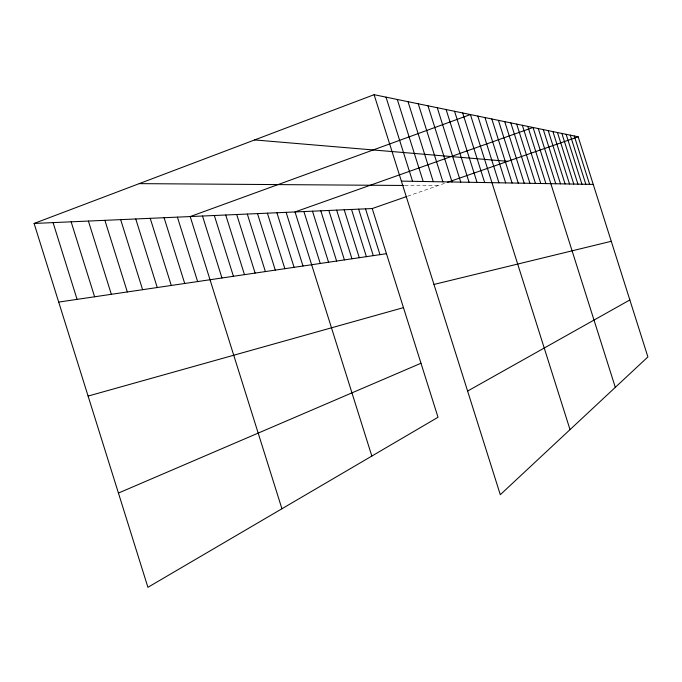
<?xml version="1.0" encoding="UTF-8"?>
<svg xmlns="http://www.w3.org/2000/svg" width="682" height="682" viewBox="0 0 682 682"><rect width="100%" height="100%" fill="white"/><g stroke="black" fill="none" stroke-linecap="round" stroke-linejoin="round"><path stroke-width="0.51" stroke-dasharray="3.41 2.56" d="M407.614 196.211L444.476 183.373M404.767 185.478L437.759 185.709"/><path stroke-width="1.02" d="M467.605 391.067L629.844 299.952M118.438 493.06L420.99 363.25M34.1 223.449L372.227 208.547L438.014 417.273L147.917 587.313L34.1 223.449L374.103 94.687L578.157 136.792L647.9 356.933L500.298 494.706L374.103 94.687M372.227 208.547L406.643 196.552M447.349 182.367L578.157 136.792M88.097 396.08L403.463 307.633M433.965 284.445L611.26 241.292M58.695 302.083L386.455 253.695M139.247 183.629L403.787 185.47M401.366 181.114L593.238 184.404M254.616 139.938L507.732 161.327M574.278 135.991L589.589 184.345M570.271 135.164L585.829 184.276M566.137 134.311L581.942 184.217M561.874 133.433L577.935 184.14M557.467 132.521L573.792 184.072M552.914 131.583L569.513 184.004M548.2 130.612L565.08 183.927M543.324 129.606L560.502 183.842M538.277 128.566L555.753 183.765M615.309 387.359L533.051 127.483L295.025 211.949L371.843 456.062M527.791 126.4L545.89 183.594M522.344 125.275L540.766 183.509M516.692 124.107L535.455 183.415M510.827 122.896L529.94 183.322M504.74 121.643L524.219 183.219M498.414 120.339L518.269 183.117M491.833 118.983L512.088 183.015M484.987 117.568L505.652 182.904M477.86 116.093L498.943 182.793M570.024 429.626L470.427 114.559L190.201 216.569L281.93 508.763M462.669 112.965L484.663 182.546M454.57 111.294L477.05 182.418M446.113 109.546L469.088 182.282M437.256 107.713L460.759 182.137M427.972 105.804L452.038 181.983M418.245 103.792L442.891 181.83M408.032 101.686L433.283 181.659M397.299 99.47L423.19 181.489M386.003 97.142L412.567 181.31M365.526 208.837L379.968 254.65M358.63 209.144L373.276 255.639M351.52 209.459L366.387 256.654M344.197 209.783L359.286 257.702M336.635 210.116L351.963 258.785M328.843 210.457L344.41 259.902M320.796 210.815L336.618 261.053M312.492 211.181L328.562 262.238M303.908 211.556L320.242 263.465M286.125 212.341L303.004 266.014M276.909 212.741L294.078 267.327M267.387 213.168L284.846 268.691M257.523 213.602L275.289 270.106M247.302 214.054L265.383 271.564M236.714 214.515L255.119 273.081M225.733 215L244.48 274.65M214.336 215.503L233.432 276.287M202.503 216.024L221.957 277.975M177.405 217.132L197.635 281.572M164.089 217.72L184.72 283.473M150.219 218.325L171.276 285.46M135.752 218.965L157.252 287.531M120.654 219.63L142.615 289.697M104.892 220.329L127.329 291.947M88.404 221.053L111.345 294.309M71.141 221.812L94.61 296.781M53.068 222.613L77.083 299.364"/></g></svg>
